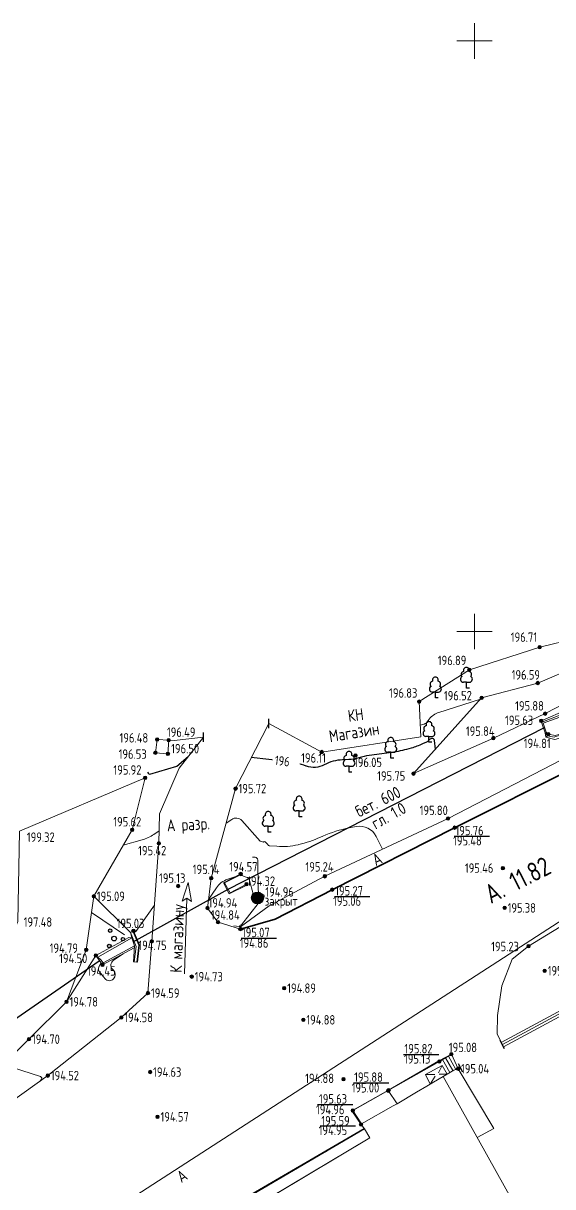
# Model space of a CAD drawing. Header units: metres. Extents: x 41798 to 42103, y 23448 to 23652.
# Drawn here: x 41911.8 to 41956.6, y 23553 to 23651.5 of the extents above; entities that cross this region are included whole.
import ezdxf

# ---------------------------------------------------------------- set-up
doc = ezdxf.new("R2010")
doc.units = ezdxf.units.M
doc.linetypes.add('g5_01_5x1_5', pattern=[3, 1.5, -1.5])
doc.linetypes.add('g5_366', pattern=[1.7, 0.2, -1.5])
for name, color, linetype in [('02_Сетка', 7, 'Continuous'), ('03_Здания и строения', 7, 'Continuous'), ('06_Инженерно-технические сооружения', 7, 'Continuous'), ('10_Границы покрытий и угодий', 7, 'Continuous'), ('12_Рельеф', 7, 'Continuous'), ('13_Растительность', 7, 'Continuous'), ('14_Ограждения', 7, 'Continuous'), ('17_Топонимика', 7, 'Continuous'), ('18_Зарамочное оформление', 7, 'Continuous'), ('19_Горизонтали', 7, 'Continuous'), ('30_Канализация', 7, 'Continuous'), ('31_Водопровод', 7, 'Continuous'), ('35_Телефон', 7, 'Continuous'), ('44_Крышки колодцев', 7, 'Continuous'), ('45_Номера колодцев', 7, 'Continuous'), ('61_Отметки высоты поверхности', 7, 'Continuous')]:
    doc.layers.add(name, color=color, linetype=linetype)
doc.styles.add('LIKE11', font='bm431.shx')
doc.styles.add('Line_GUGK', font='', dxfattribs={"height": 1})
doc.styles.get("Standard").update_dxf_attribs({"font": 'GOST_0.TTF', "height": 2})
doc.styles.get('Line_GUGK').set_extended_font_data('Bm431', italic=True)
doc.linetypes.add('133_2', pattern='A,4,[27,GUGK_2005.shx,S=0.8,R=0,X=0,Y=0],4,-2', length=10)
doc.linetypes.add('g5_085a', pattern='A,0.001,[19,GUGK_2005.shx,S=2,R=180.000005,X=0,Y=0],1,[18,GUGK_2005.shx,S=12,R=180.000005,X=0,Y=0],1', length=2.001)
doc.linetypes.add('g5_122_kl', pattern='A,2,-2,3,-0.6,["Кл",Line_GUGK,S=2,R=0,X=0,Y=-1],-5,3,-2,8,-2,8,-2,6', length=43.6)
doc.linetypes.add('g5_472', pattern='A,0,-8,[25,GUGK_2005.shx,S=0.8,R=0,X=0,Y=-0.4],0', length=8)
doc.linetypes.add('g5_474_1a', pattern='A,2,-0.5,[28,GUGK_2005.shx,S=2,R=0,X=0,Y=0],-0.5,2', length=5)

# ---------------------------------------------------------------- blocks, each defined once
blk = doc.blocks.new('g5_395_1')
h = blk.add_hatch(color=0)
h.paths.add_polyline_path([(0.3, 1.5, 1), (-0.3, 1.5, 1)])
h.paths.add_polyline_path([(-1.6, -0.75, 1), (-1, -0.75, 1)])
h.paths.add_polyline_path([(1.6, -0.75, 1), (1, -0.75, 1)])
at = {"color": 0}
for centre, radius in [((0, 0), 0.4), ((0, 1.5), 0.3), ((-1.3, -0.75), 0.3), ((1.3, -0.75), 0.3)]:
    blk.add_circle(centre, radius, dxfattribs=at)
blk = doc.blocks.new('g5_330')
at = {"linetype": 'ByBlock'}
blk.add_hatch(color=0, dxfattribs=at).paths.add_polyline_path([(-0.3, 0, 1), (0.3, 0, 1)])
at = {"color": 0, "linetype": 'ByBlock', "lineweight": -2}
blk.add_circle((0, 0), 0.3, dxfattribs=at)
at = {"color": 0, "linetype": 'ByBlock', "lineweight": 15, "flags": 12}
for tag, p in [('number', (-7.62, -0.8)), ('z', (0.5, -0.8))]:
    blk.add_attdef(tag, p, '', height=1.6, dxfattribs=at)
blk = doc.blocks.new('g5_475_5')
at = {"color": 0, "flags": 128}
blk.add_lwpolyline([(0, -0.8), (0, 0.8)], dxfattribs=at)
blk = doc.blocks.new('g5_117')
h = blk.add_hatch(color=255)
h.paths.add_polyline_path([(-0.6, 0.7), (0.7, -0.6, 0.177899), (0.93, 0, 0.639215)])
h.paths.add_polyline_path([(-0.7, 0.6, 0.177899), (-0.93, 0, 0.639215), (0.6, -0.7)])
at = {"color": 0, "flags": 128}
blk.add_lwpolyline([(0.71, -0.71), (-0.71, 0.71)], dxfattribs=at)
at = {"color": 0}
blk.add_circle((0, 0), 1, dxfattribs=at)
at = {"style": 'LIKE11', "flags": 8}
for tag, p, height in [('Номер', (0, 1.7), 1.6), ('Текст', (1.78, -0.8), 2), ('Отметка кольца люка', (0, -2.8), 1.6), ('Отметка земли (возле него)', (0, -4.8), 1.6), ('Верх прокладки', (0, -6.8), 1.6), ('Низ прокладки', (0, -8.8), 1.6)]:
    blk.add_attdef(tag, p, '', height=height, dxfattribs=at)
blk = doc.blocks.new('g5_388_1')
at = {"color": 0, "flags": 128}
blk.add_lwpolyline([(0, 0.99), (0.51, 0.99, 0.798042), (0.73, 1.95, 0.636328), (0.46, 2.81, 0.533064), (0, 3.5, 0.533064), (-0.46, 2.81, 0.636328), (-0.73, 1.95, 0.798042), (-0.51, 0.99)], format="xyb", dxfattribs=at)
for points in [[(0, 0.99), (-0.51, 0.99)], [(0.5, 0), (0, 0), (0, 0.99)]]:
    blk.add_lwpolyline(points, dxfattribs=at)
at = {"style": 'LIKE11', "flags": 8}
for tag, p in [('Описание', (-14.19, 0.84)), ('Метрические данные', (1.49, 0.46))]:
    blk.add_attdef(tag, p, '', height=2, dxfattribs=at)
blk = doc.blocks.new('g5_012')
at = {"color": 92, "linetype": 'ByBlock', "lineweight": -2}
for p, q in [((0, -3), (0, 3)), ((-3, 0), (3, 0))]:
    blk.add_line(p, q, dxfattribs=at)

msp = doc.modelspace()

# ---------------------------------------------------------------- linework, layer by layer
at = {"layer": '03_Здания и строения', "color": 7, "linetype": 'Continuous', "lineweight": 20, "ltscale": 0.5, "flags": 128}
for points in [[(41924.576, 23590.773), (41924.122, 23590.805), (41923.139, 23590.862)], [(41910.333, 23538.693), (41924.02, 23546.923), (41924.079, 23546.941), (41941.145, 23557.124), (41940.689, 23557.89), (41940.659, 23557.916), (41940.431, 23558.23), (41940.401, 23558.265), (41940.445, 23558.324), (41943.132, 23559.832), (41943.446, 23560.019), (41945.088, 23560.985), (41945.972, 23561.519), (41946.25, 23561.682), (41946.527, 23561.846), (41947.355, 23562.333), (41947.696, 23562.535), (41948.247, 23562.86), (41948.612, 23562.982), (41948.803, 23563.075)], [(41946.25, 23561.682), (41945.863, 23562.489), (41947.266, 23563.263), (41947.696, 23562.535)]]:
    msp.add_lwpolyline(points, dxfattribs=at)
at = {"layer": '03_Здания и строения', "color": 7, "linetype": 'Continuous', "lineweight": 20, "flags": 128}
for points in [[(41945.863, 23562.489), (41946.639, 23562.49)], [(41946.69, 23562.357), (41946.25, 23561.682)], [(41946.952, 23562.622), (41947.266, 23563.263)], [(41947.008, 23562.533), (41947.696, 23562.535)]]:
    msp.add_lwpolyline(points, dxfattribs=at)
for points, elevation in [([(41948.612, 23562.982), (41951.644, 23557.931), (41950.243, 23557.15)], 195.041), ([(41947.355, 23562.333), (41953.33, 23551.61), (41940.351, 23543.662), (41943.242, 23538.779)], 195.809)]:
    msp.add_lwpolyline(points, dxfattribs=dict(at, elevation=elevation))
at = {"layer": '06_Инженерно-технические сооружения', "color": 7, "linetype": 'Continuous', "lineweight": 20, "ltscale": 0.5, "flags": 128}
for points in [[(41956.255, 23591.304), (41956.834, 23591.197), (41957.266, 23591.313), (41957.49, 23591.379), (41957.728, 23591.458), (41958.584, 23591.768), (41958.884, 23592.263), (41958.907, 23592.408), (41958.566, 23593.224), (41955.809, 23592.251), (41956.075, 23591.482), (41956.255, 23591.304)], [(41930.219, 23579.474), (41928.757, 23578.729), (41929.247, 23577.777), (41930.733, 23578.519)], [(41930.297, 23579.467), (41928.849, 23578.721), (41929.312, 23577.869), (41930.704, 23578.604)], [(41921.134, 23574.654), (41921.646, 23573.475), (41921.465, 23571.998), (41921.151, 23572.042), (41921.223, 23573.381), (41921.005, 23574.076), (41920.897, 23574.527)], [(41921.134, 23574.654), (41921.646, 23573.475), (41921.465, 23571.998), (41921.151, 23572.042), (41921.223, 23573.381), (41921.005, 23574.076), (41920.897, 23574.527), (41921.134, 23574.654)], [(41921.205, 23573.224), (41918.515, 23571.777), (41917.951, 23572.567), (41920.756, 23574.091)], [(41918.13, 23572.428), (41918.37, 23572.196), (41918.565, 23571.944), (41921.223, 23573.381), (41921.005, 23574.076), (41918.13, 23572.428)], [(41942.708, 23561.127), (41947.031, 23563.599)], [(41942.74, 23561.162), (41946.989, 23563.659)], [(41947.031, 23563.599), (41946.989, 23563.659), (41948.051, 23564.21)], [(41947.031, 23563.599), (41948.051, 23564.21), (41948.612, 23562.982), (41948.247, 23562.86), (41947.696, 23562.535)], [(41947.292, 23563.755), (41947.931, 23562.673)], [(41947.541, 23563.904), (41948.181, 23562.821)], [(41947.793, 23564.055), (41948.43, 23562.921)], [(41923.482, 23547.862), (41929.577, 23551.449), (41940.659, 23557.916), (41940.431, 23558.23), (41940.401, 23558.265), (41939.62, 23559.422), (41942.74, 23561.162)], [(41940.445, 23558.324), (41939.709, 23559.441), (41942.708, 23561.127), (41943.446, 23560.019), (41943.132, 23559.832), (41940.445, 23558.324)], [(41939.709, 23559.441), (41939.62, 23559.422)]]:
    msp.add_lwpolyline(points, dxfattribs=at)
at = {"layer": '10_Границы покрытий и угодий', "color": 7, "linetype": 'g5_366', "lineweight": 20, "ltscale": 500, "flags": 128}
for points in [[(41988.344, 23606.822), (41985.748, 23605.211), (41985.306, 23604.434), (41980.737, 23603.998), (41976.517, 23602.21), (41971.159, 23600.549), (41967.531, 23599.097), (41955.99, 23593.05), (41951.604, 23590.976), (41944.847, 23587.97)], [(41906.477, 23559.79), (41912.292, 23565.482), (41915.471, 23568.647), (41917.14, 23573.054), (41917.783, 23577.584), (41921.027, 23583.214), (41922.126, 23587.608)], [(41915.471, 23568.647), (41917.14, 23573.054), (41917.783, 23577.584), (41920.897, 23574.527), (41921.005, 23574.076), (41920.756, 23574.091), (41917.951, 23572.567), (41915.471, 23568.647)]]:
    msp.add_lwpolyline(points, dxfattribs=at)
at = {"layer": '10_Границы покрытий и угодий', "color": 7, "linetype": 'g5_01_5x1_5', "lineweight": 20, "ltscale": 500, "flags": 128}
for points in [[(41955.651, 23592.434), (41955.693, 23592.312), (41957.976, 23593.21), (41958.561, 23593.5), (41957.878, 23593.394), (41955.651, 23592.434)], [(41958.561, 23593.5), (41958.787, 23593.545), (41959.295, 23592.222), (41958.814, 23591.543), (41958.72, 23591.488), (41956.916, 23590.881), (41956.809, 23590.871), (41956.034, 23591.054), (41956.186, 23591.179), (41956.747, 23591.061), (41956.814, 23591.072), (41958.628, 23591.658), (41958.708, 23591.707), (41959.036, 23592.193), (41958.561, 23593.5)], [(41955.693, 23592.312), (41955.72, 23592.227), (41955.992, 23591.414)], [(41920.107, 23567.324), (41922.367, 23569.388), (41922.688, 23573.772), (41923.285, 23582.061), (41923.335, 23584.563), (41925.018, 23588.431), (41927.053, 23591.049)], [(41956.034, 23591.054), (41955.992, 23591.414), (41956.186, 23591.179)], [(41923.139, 23590.862), (41922.997, 23589.736), (41924.052, 23589.646), (41924.122, 23590.805), (41923.139, 23590.862)], [(41952.363, 23565.025), (41951.922, 23565.898), (41951.947, 23567.489), (41952.326, 23569.989), (41953.184, 23572.262), (41954.575, 23573.357), (41970.705, 23583.197), (41971.395, 23583.616), (41982.906, 23584.379), (41989.674, 23583.152), (41991.207, 23582.442), (41995.476, 23574.528)], [(41921.091, 23574.619), (41920.897, 23574.527), (41921.372, 23573.327), (41921.19, 23572.045), (41921.422, 23572.013), (41921.602, 23573.454), (41921.091, 23574.619)], [(41930.185, 23575.008), (41930.196, 23574.964)], [(41828.585, 23550.429), (41830.684, 23549.796), (41842.357, 23545.977), (41855.128, 23541.808), (41867.874, 23538.938), (41877.661, 23541.435), (41894.636, 23549.729), (41903.524, 23554.966), (41913.891, 23562.403), (41920.107, 23567.324)], [(41908.168, 23537.498), (41907.845, 23538.53), (41923.448, 23547.785), (41923.551, 23547.845), (41940.689, 23557.89), (41941.145, 23557.124), (41924.079, 23546.941), (41924.02, 23546.923), (41908.168, 23537.498)]]:
    msp.add_lwpolyline(points, dxfattribs=at)
at = {"layer": '12_Рельеф', "color": 7, "linetype": 'g5_085a', "lineweight": 20, "ltscale": 0.5, "flags": 128}
for points in [[(41944.847, 23587.97), (41950.608, 23594.381), (41955.36, 23595.636), (41965.601, 23600.041), (41970.715, 23601.604), (41975.695, 23604.372), (41979.387, 23605.765), (41984.85, 23607.348), (41988.344, 23606.822)], [(41906.477, 23559.79), (41906.85, 23564.782), (41911.342, 23575.434), (41911.486, 23583.103), (41922.126, 23587.608)]]:
    msp.add_lwpolyline(points, dxfattribs=at)
at = {"layer": '14_Ограждения', "color": 7, "linetype": 'g5_474_1a', "lineweight": 20, "ltscale": 0.5, "flags": 128}
for points in [[(41945.32, 23594.061), (41949.571, 23596.755), (41955.525, 23598.677), (41961.579, 23600.147), (41969.204, 23602.695), (41975.695, 23604.372), (41979.387, 23605.765), (41984.761, 23607.336), (41984.85, 23607.348), (41988.652, 23608.172), (42000, 23622.011)], [(41924.576, 23590.773), (41927.053, 23591.049)]]:
    msp.add_lwpolyline(points, dxfattribs=at)
at = {"layer": '14_Ограждения', "color": 7, "linetype": 'Continuous', "lineweight": 20, "ltscale": 0.5, "flags": 128}
for points in [[(41998.946, 23522.186), (41996.865, 23531.683), (41991.128, 23549.132), (41987.088, 23559.22), (41982.899, 23571.007), (41979.8, 23579.625), (41979.845, 23580.061), (41952.268, 23565.201)], [(41998.556, 23522.1), (41996.479, 23531.577), (41990.752, 23548.996), (41986.714, 23559.078), (41982.523, 23570.873), (41979.392, 23579.575), (41979.369, 23579.351), (41952.458, 23564.849)]]:
    msp.add_lwpolyline(points, dxfattribs=at)
at = {"layer": '14_Ограждения', "color": 7, "linetype": 'g5_472', "lineweight": 20, "ltscale": 0.5, "flags": 128}
msp.add_lwpolyline([(41998.751, 23522.143), (41996.672, 23531.63), (41990.94, 23549.064), (41986.901, 23559.149), (41982.711, 23570.94), (41979.596, 23579.6), (41979.607, 23579.706), (41952.363, 23565.025)], dxfattribs=at)
at = {"layer": '18_Зарамочное оформление', "color": 7, "linetype": 'Continuous', "lineweight": 20, "ltscale": 0.5, "flags": 128}
msp.add_lwpolyline([(41925.445, 23571.024), (41925.664, 23577.411), (41926.062, 23577.138), (41925.761, 23578.764), (41925.252, 23577.16), (41925.664, 23577.411)], dxfattribs=at)
at = {"layer": '19_Горизонтали', "color": 32, "linetype": 'Continuous', "lineweight": 20, "ltscale": 0.5, "flags": 128}
for points, elevation in [([(41950.443, 23594.198), (41950.441, 23594.218, 0.473774), (41950.42, 23594.232), (41946.988, 23593.15, 0.153662), (41946.179, 23592.584), (41946.006, 23592.358, -0.172432), (41945.638, 23592.12), (41945.412, 23592.067)], 196.5), ([(41923.306, 23583.128), (41922.857, 23582.818, -0.08317), (41921.884, 23582.362), (41920.277, 23581.912)], 195.5), ([(41931.208, 23580.904), (41931.43, 23580.89, -0.3932), (41931.655, 23580.654), (41931.682, 23578.126, 0.386836), (41932.053, 23577.727), (41932.083, 23577.725, -0.661662), (41932.166, 23577.474), (41932.166, 23577.474, 0.047153), (41931.704, 23576.985), (41930.294, 23575.177, -0.260721), (41930.198, 23575.136), (41930.198, 23575.136, 0.501419), (41930.15, 23575.084), (41930.151, 23575.078, -0.499587), (41930.097, 23575.02), (41929.638, 23575.068)], 195), ([(41927.491, 23577.301), (41928.154, 23578.294, -0.168153), (41929.113, 23579.021), (41929.718, 23579.219)], 195), ([(41922.908, 23576.825), (41921.327, 23574.612, -0.050611), (41921.251, 23574.525), (41921.234, 23574.509, 0.141257), (41921.199, 23574.451), (41921.189, 23574.416)], 195), ([(41918.047, 23572.619), (41917.961, 23572.58, 0.488336), (41917.955, 23572.556), (41917.968, 23572.541)], 194.5), ([(41918.377, 23571.946), (41918.234, 23571.643, 0.297175), (41918.31, 23571.088), (41918.729, 23570.604, 0.440779), (41919.448, 23570.585), (41919.448, 23570.585, 0.412708), (41919.436, 23571.341), (41919.381, 23571.395, -0.474455), (41919.448, 23572.163), (41920.258, 23572.715)], 194.5), ([(41910.105, 23563.341), (41913.28, 23562.314, -0.508701), (41913.352, 23562.094), (41913.237, 23561.934)], 194.5), ([(41937.393, 23555.958), (41937.987, 23556.317, 0.009225), (41938.459, 23556.615), (41938.693, 23556.769)], 195)]:
    msp.add_lwpolyline(points, format="xyb", dxfattribs=dict(at, elevation=elevation))
at = {"layer": '19_Горизонтали', "color": 32, "linetype": 'Continuous', "lineweight": 30, "ltscale": 0.5, "elevation": 196, "flags": 128}
for points in [[(41946.702, 23590.035), (41946.622, 23590.785, 0.473769), (41946.394, 23590.934), (41946.297, 23590.903, 0.153661), (41946.121, 23590.78), (41946.121, 23590.78, -0.120154), (41945.951, 23590.644), (41945.596, 23590.478, -0.03964), (41944.655, 23590.126), (41944.435, 23590.063, -0.036348), (41943.004, 23589.764), (41941.096, 23589.508, 0.045791), (41940.228, 23589.31), (41940.228, 23589.31, -0.06975), (41939.356, 23589.154), (41938.84, 23589.134, 0.114526), (41937.283, 23588.711), (41937.283, 23588.711, -0.213093), (41935.775, 23588.599), (41935.752, 23588.607, 0.058869), (41934.102, 23588.991), (41931.113, 23589.323)], [(41922.334, 23588.105), (41922.371, 23588.005, 0.391884), (41922.51, 23587.936), (41924.799, 23588.596)]]:
    msp.add_lwpolyline(points, format="xyb", dxfattribs=at)
msp.add_lwpolyline([(41924.799, 23588.596), (41925.775, 23589.405)], dxfattribs=at)
at = {"layer": '19_Горизонтали', "color": 32, "linetype": 'Continuous', "lineweight": 20, "ltscale": 0.5, "flags": 128}
for points in [[(41928.989, 23583.785), (41929.455, 23584.094, -0.36123), (41930.309, 23584.001), (41931.872, 23582.255)], [(41931.872, 23582.255), (41932.146, 23582.173, -0.3932), (41932.272, 23582.204), (41932.509, 23581.969, 0.386837), (41932.694, 23581.863), (41933.272, 23581.815, 0.079393), (41935.071, 23581.95), (41935.13, 23581.964, 0.046701), (41936.966, 23582.586), (41937.158, 23582.671, -0.058194), (41939.4, 23583.374), (41939.993, 23583.487, -0.33861), (41941.686, 23582.636), (41942.208, 23581.564)], [(41931.281, 23577.798), (41930.954, 23578.924, 0.3932), (41930.68, 23579.212), (41930.311, 23579.356)]]:
    msp.add_lwpolyline(points, format="xyb", dxfattribs=at)
at = {"layer": '19_Горизонтали', "color": 32, "linetype": 'Continuous', "lineweight": 20, "ltscale": 0.5, "elevation": 195, "flags": 128}
for points in [[(41917.586, 23576.196), (41920.392, 23574.329)], [(41940.591, 23558.009), (41940.589, 23558.011)]]:
    msp.add_lwpolyline(points, dxfattribs=at)
at = {"layer": '30_Канализация', "color": 42, "linetype": 'g5_122_kl', "lineweight": 30, "ltscale": 500, "flags": 128}
for points in [[(41921.114, 23573.728), (41929.145, 23578.195)], [(41891.244, 23553.445), (41918.232, 23572.122)]]:
    msp.add_lwpolyline(points, dxfattribs=at)
at = {"layer": '35_Телефон', "color": 6, "linetype": '133_2', "lineweight": 20, "ltscale": 500, "flags": 128}
msp.add_lwpolyline([(41975.691, 23587.389), (41891.613, 23533.044), (41893.241, 23525.39)], dxfattribs=at)
at = {"layer": '61_Отметки высоты поверхности', "flags": 128}
for points in [[(41948.29, 23582.679), (41951.28, 23582.677)], [(41938.151, 23577.567), (41941.14, 23577.564)], [(41930.256, 23574.038), (41933.246, 23574.036)], [(41943.993, 23564.194), (41946.983, 23564.192)], [(41939.761, 23561.789), (41942.75, 23561.787)], [(41936.726, 23559.959), (41939.716, 23559.956)], [(41936.952, 23558.14), (41939.942, 23558.138)]]:
    msp.add_lwpolyline(points, dxfattribs=at)

# ---------------------------------------------------------------- block references
at = {"layer": '02_Сетка', "color": 92, "linetype": 'Continuous', "lineweight": 15, "ltscale": 0.5, "xscale": 0.5, "yscale": 0.5}
for p in [(41950, 23650), (41950, 23600)]:
    msp.add_blockref('g5_012', p, dxfattribs=at)
at = {"layer": '10_Границы покрытий и угодий', "color": 7, "linetype": 'Continuous', "lineweight": 20, "ltscale": 0.5, "xscale": 0.5, "yscale": 0.5, "rotation": 26.56505088990245}
msp.add_blockref('g5_395_1', (41919.5, 23574), dxfattribs=at)
at = {"layer": '13_Растительность', "color": 92, "linetype": 'Continuous', "lineweight": 20, "xscale": 0.5, "yscale": 0.5, "zscale": 0.5}
for p in [(41949.319, 23595.21, 196.656), (41946.694, 23594.38, 196.826), (41946.154, 23590.623, 195.942), (41942.918, 23589.283, 195.84), (41939.386, 23588.093, 195.834), (41935.159, 23584.31, 195.691), (41932.545, 23583.015, 195.636)]:
    msp.add_blockref('g5_388_1', p, dxfattribs=at)
at = {"layer": '14_Ограждения', "color": 7, "linetype": 'Continuous', "lineweight": 20, "xscale": 0.5, "yscale": 0.5, "zscale": 0.5}
for p in [(41932.584, 23592.219, 196.307), (41927.053, 23591.049, 196.151)]:
    msp.add_blockref('g5_475_5', p, dxfattribs=at)
for p, rotation in [((41952.363, 23565.025, 195.097), 28.31893760082959), ((41948.803, 23563.075, 195.049), 205.961963855525)]:
    msp.add_blockref('g5_475_5', p, dxfattribs=dict(at, rotation=rotation))
at = {"layer": '44_Крышки колодцев', "color": 7, "linetype": 'Continuous', "lineweight": 20, "xscale": 0.5, "yscale": 0.5, "zscale": 0.5}
msp.add_blockref('g5_117', (41931.635, 23577.444, 194.962), dxfattribs=at)
at = {"layer": '61_Отметки высоты поверхности', "color": 7, "linetype": 'Continuous', "lineweight": 20, "xscale": 0.5, "yscale": 0.5, "zscale": 0.5}
for p in [(41955.525, 23598.677, 196.708), (41949.571, 23596.755, 196.89), (41955.36, 23595.636, 196.591), (41945.32, 23594.061, 196.827), (41950.608, 23594.381, 196.522), (41955.99, 23593.05, 195.878), (41955.651, 23592.434, 195.633), (41923.139, 23590.862, 196.482), (41924.122, 23590.805, 196.486), (41951.604, 23590.976, 195.84), (41956.255, 23591.304, 194.814), (41937.069, 23589.797, 196.114), (41922.997, 23589.736, 196.529), (41924.052, 23589.646, 196.496), (41939.931, 23589.502, 196.051), (41944.847, 23587.97, 195.752), (41922.126, 23587.608, 195.915), (41929.781, 23586.701, 195.722), (41947.766, 23584.171, 195.799), (41921.027, 23583.214, 195.623), (41948.325, 23583.389, 195.481), (41923.285, 23582.061, 195.422), (41952.411, 23579.964, 195.46), (41927.722, 23579.121, 195.145), (41930.219, 23579.474, 195.024), (41937.337, 23579.279, 195.238), (41924.924, 23578.453, 195.129), (41930.704, 23578.604, 194.324), (41937.961, 23578.139, 195.058), (41917.783, 23577.584, 195.091), (41927.4, 23576.585, 194.943), (41952.556, 23576.6, 195.379), (41928.297, 23575.394, 194.834), (41921.134, 23574.654, 195.028), (41930.191, 23574.808, 194.862), (41917.14, 23573.054, 194.794), (41922.688, 23573.772, 194.754), (41954.575, 23573.357, 195.227), (41917.951, 23572.567, 194.497), (41918.515, 23571.777, 194.454), (41955.952, 23571.273, 195.283), (41926.072, 23570.781, 194.728), (41922.367, 23569.388, 194.59), (41933.897, 23569.804, 194.886), (41915.471, 23568.647, 194.784), (41920.107, 23567.324, 194.584), (41935.519, 23567.121, 194.876), (41912.292, 23565.482, 194.699), (41948.051, 23564.21, 195.08), (41947.031, 23563.599, 195.821), (41913.891, 23562.403, 194.52), (41922.548, 23562.699, 194.634), (41948.612, 23562.982, 195.041), (41938.912, 23562.095, 194.875), (41942.708, 23561.127, 195.876), (41942.74, 23561.162, 195.001), (41939.709, 23559.441, 195.627), (41923.175, 23558.909, 194.574), (41940.401, 23558.265, 194.941)]:
    msp.add_blockref('g5_330', p, dxfattribs=at)

# ---------------------------------------------------------------- texts
at = {"layer": '03_Здания и строения', "color": 7, "linetype": 'Continuous', "lineweight": 15}
for s, rotation, p in [('КН', 7.46349, (41939.355, 23592.349)), ('Магазин', 9.10898, (41937.779, 23590.62))]:
    msp.add_text(s, height=1, rotation=rotation, dxfattribs=at).set_placement(p)
at = {"layer": '10_Границы покрытий и угодий', "color": 7, "linetype": 'Continuous', "lineweight": 15}
for s, rotation, p in [('А разр.', 2.9213, (41923.986, 23583.07)), ('А', 25.34429, (41941.643, 23580.122)), ('А', 31.28351, (41925.187, 23553.286))]:
    msp.add_text(s, height=1, rotation=rotation, dxfattribs=at).set_placement(p)
at = {"layer": '17_Топонимика', "color": 7, "linetype": 'Continuous', "lineweight": 15}
msp.add_text('А. 11.82', height=1.6, rotation=26.91259, dxfattribs=at).set_placement((41951.386, 23576.92))
at = {"layer": '18_Зарамочное оформление', "color": 7, "linetype": 'Continuous', "lineweight": 15}
msp.add_text('К магазину', height=1, rotation=87.87794, dxfattribs=at).set_placement((41925.229, 23571.094))
at = {"layer": '31_Водопровод', "color": 42, "linetype": 'Continuous', "lineweight": 15}
for s, rotation, p in [('бет. 600', 26.42602, (41940.237, 23584.24)), ('гл. 1.0', 28.99392, (41941.628, 23583.22))]:
    msp.add_text(s, height=1, rotation=rotation, dxfattribs=at).set_placement(p)
at = {"layer": '45_Номера колодцев', "color": 7, "linetype": 'Continuous', "lineweight": 15, "ltscale": 0.5}
for s, p in [('194.96', (41932.3, 23577.553)), ('закрыт', (41932.243, 23576.783))]:
    msp.add_text(s, height=0.8, dxfattribs=at).set_placement(p)
at = {"layer": '61_Отметки высоты поверхности', "color": 7, "linetype": 'Continuous', "lineweight": 15, "ltscale": 0.5}
for s, p in [('196.71', (41953.077, 23599.123)), ('196.89', (41946.899, 23597.152)), ('196.59', (41953.15, 23595.931)), ('196.83', (41942.774, 23594.396)), ('196.52', (41947.416, 23594.171)), ('195.88', (41953.445, 23593.307)), ('195.63', (41952.592, 23592.085)), ('195.84', (41949.277, 23591.163)), ('196.48', (41919.957, 23590.597)), ('196.49', (41923.97, 23591.078)), ('194.81', (41954.176, 23590.132)), ('196.53', (41919.879, 23589.222)), ('196.50', (41924.328, 23589.685)), ('196.05', (41939.806, 23588.521)), ('195.92', (41919.442, 23587.88)), ('195.75', (41941.768, 23587.371)), ('195.72', (41930.031, 23586.301)), ('195.80', (41945.363, 23584.457)), ('195.62', (41919.43, 23583.492)), ('195.76', (41948.397, 23582.743)), ('199.32', (41912.114, 23582.189)), ('195.48', (41948.19, 23581.887)), ('195.42', (41921.533, 23581.049)), ('195.14', (41926.154, 23579.462)), ('194.57', (41929.249, 23579.687)), ('195.24', (41935.694, 23579.677)), ('195.46', (41949.194, 23579.573)), ('195.13', (41923.301, 23578.723)), ('194.32', (41930.76, 23578.465)), ('195.27', (41938.216, 23577.642)), ('195.09', (41918.033, 23577.184)), ('194.94', (41927.493, 23576.626)), ('195.06', (41938.036, 23576.774)), ('194.84', (41927.689, 23575.599)), ('195.38', (41952.806, 23576.2)), ('197.48', (41911.843, 23575.002)), ('195.03', (41919.71, 23574.888)), ('195.07', (41930.318, 23574.119)), ('194.79', (41914.041, 23572.788)), ('194.75', (41921.549, 23573.031)), ('194.86', (41930.131, 23573.224)), ('195.23', (41951.418, 23572.93)), ('194.50', (41914.845, 23571.923)), ('194.45', (41917.198, 23570.859)), ('195.28', (41956.202, 23570.873)), ('194.73', (41926.322, 23570.381)), ('194.59', (41922.617, 23568.988)), ('194.89', (41934.147, 23569.404)), ('194.78', (41915.721, 23568.247)), ('194.58', (41920.357, 23566.924)), ('194.88', (41935.769, 23566.721)), ('194.70', (41912.542, 23565.082)), ('195.82', (41944.073, 23564.277)), ('195.08', (41947.832, 23564.385)), ('195.13', (41944.038, 23563.416)), ('195.04', (41948.862, 23562.582)), ('194.52', (41914.141, 23562.003)), ('194.63', (41922.798, 23562.299)), ('194.88', (41935.67, 23561.772)), ('195.88', (41939.817, 23561.873)), ('195.00', (41939.603, 23560.969)), ('195.63', (41936.839, 23560.029)), ('194.96', (41936.586, 23559.126)), ('194.57', (41923.425, 23558.509)), ('195.59', (41937.039, 23558.176)), ('194.95', (41936.81, 23557.365))]:
    msp.add_text(s, height=0.8, dxfattribs=at).set_placement(p)

# ---------------------------------------------------------------- next in the draw order: wipeouts: each hides what was drawn before it
at = {"color": 7, "linetype": 'Continuous', "lineweight": 20}
msp.add_wipeout([(41932.857, 23588.646), (41935.168, 23588.389), (41935.274, 23589.343), (41932.963, 23589.6)], dxfattribs=at).translate(0, 0, 196).dxf.layer = '19_Горизонтали'

# ---------------------------------------------------------------- next in the draw order: linework, layer by layer
at = {"layer": '03_Здания и строения', "color": 7, "linetype": 'Continuous', "lineweight": 20, "ltscale": 0.5, "flags": 128}
msp.add_lwpolyline([(41945.32, 23594.061), (41945.457, 23591.091), (41937.069, 23589.797), (41932.584, 23592.219)], dxfattribs=at)
at = {"layer": '10_Границы покрытий и угодий', "color": 7, "linetype": 'g5_01_5x1_5', "lineweight": 20, "ltscale": 500, "flags": 128}
for points in [[(41999.515, 23605.354), (41999.261, 23607.056), (41998.1, 23606.446), (41992.235, 23603.438), (41979.832, 23598.65), (41975.474, 23596.724), (41958.181, 23589.562), (41947.766, 23584.171), (41937.337, 23579.279), (41932.612, 23576.764), (41930.185, 23575.008)], [(41930.191, 23574.808), (41928.297, 23575.394), (41928.271, 23575.4), (41927.4, 23576.585), (41927.722, 23579.121), (41929.781, 23586.701), (41932.584, 23592.219)]]:
    msp.add_lwpolyline(points, dxfattribs=at)
at = {"layer": '10_Границы покрытий и угодий', "color": 7, "linetype": 'Continuous', "lineweight": 35, "ltscale": 500, "flags": 128}
msp.add_lwpolyline([(41999.565, 23605.146), (41992.391, 23602.218), (41980.357, 23597.398), (41976.137, 23595.781), (41976.088, 23595.759), (41958.437, 23588.471), (41948.325, 23583.389), (41937.961, 23578.139), (41933.133, 23575.653), (41930.191, 23574.808)], dxfattribs=at)
at = {"layer": '30_Канализация', "color": 42, "linetype": 'g5_122_kl', "lineweight": 30, "ltscale": 500, "flags": 128}
msp.add_lwpolyline([(41929.145, 23578.195), (41955.942, 23591.867)], dxfattribs=at)

# ---------------------------------------------------------------- next in the draw order: texts
at = {"layer": '19_Горизонтали', "color": 32, "linetype": 'Continuous', "lineweight": 15}
msp.add_text('196', height=0.8, rotation=353.65515, dxfattribs=at).set_placement((41933.058, 23588.704))
at = {"layer": '61_Отметки высоты поверхности', "color": 7, "linetype": 'Continuous', "lineweight": 15, "ltscale": 0.5}
msp.add_text('196.11', height=0.8, dxfattribs=at).set_placement((41935.334, 23588.897))

doc.saveas('drawing.dxf')
